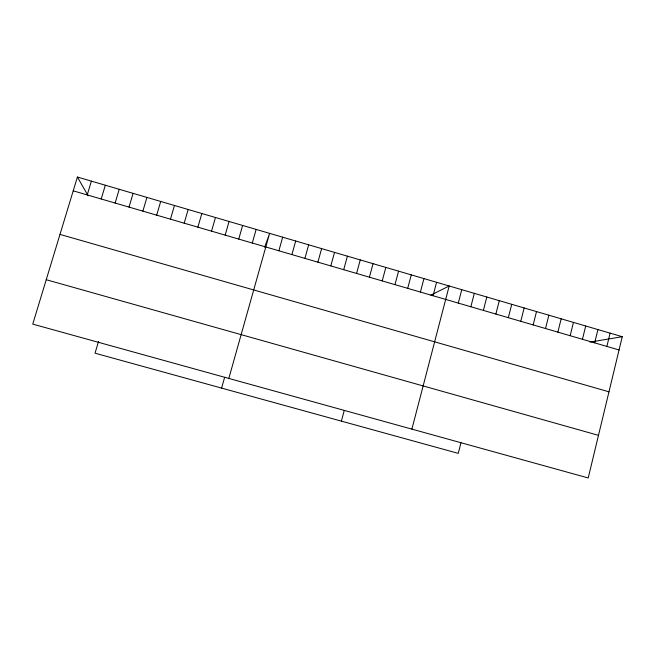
<?xml version="1.0" encoding="UTF-8"?>
<svg xmlns="http://www.w3.org/2000/svg" width="655" height="655" viewBox="0 0 655 655"><rect width="100%" height="100%" fill="white"/><g stroke="black" fill="none" stroke-linecap="round" stroke-linejoin="round"><path stroke-width="0.98" d="M606.882 346.413L610.1 333.141M622.25 336.703L588.215 477.962L32.75 324.119L77.405 177.038L622.25 336.703L589.991 342.106M594.675 342.86L597.917 329.571M582.442 339.29L585.701 325.994M557.872 332.126L561.171 318.805M570.169 335.712L573.452 322.407M545.533 328.532L548.857 315.194M533.17 324.921L536.51 311.584M520.774 321.31L524.139 307.956M495.876 314.048L499.29 300.67M508.337 317.683L511.727 304.313M483.382 310.404L486.812 297.018M460.948 442.837L458.263 453.366L95.04 353.192L98.512 341.484M470.855 306.753L474.31 293.35M458.287 303.093L461.767 289.674M433.061 295.741L436.59 282.297M411.889 429.123L449.191 285.989L430.843 295.135M420.404 292.048L423.949 278.596M407.705 288.347L411.274 274.879M394.981 284.638L398.567 271.154M341.386 421.132L344.235 410.513M382.217 280.913L385.828 267.42M356.582 273.446L360.25 259.92M369.42 277.18L373.055 263.678M343.719 269.688L347.404 256.162M330.824 265.93L334.525 252.388M317.888 262.164L321.621 248.605M304.919 258.381L308.669 244.806M278.874 250.783L282.673 237.192M291.909 254.59L295.692 241.007M221.603 388.096L224.624 377.386M228.824 378.426L269.623 233.368L264.677 247.287M252.29 243.038L256.146 229.414M238.748 239.091L242.62 225.451M225.164 235.129L229.07 221.48M211.54 231.158L215.47 217.493M184.186 223.183L188.165 209.494M197.884 227.179L201.838 213.505M170.456 219.179L174.459 205.474M156.676 215.159L160.712 201.445M142.864 211.131L146.925 197.409M129.019 207.095L133.096 193.356M115.124 203.05L119.235 189.295M101.197 198.989L105.332 185.218M87.23 194.912L91.389 181.132M46.235 279.71L598.482 435.346M59.99 234.4L608.97 391.821M73.221 190.826L619.057 349.966M77.405 177.038L88.147 195.829"/></g></svg>
